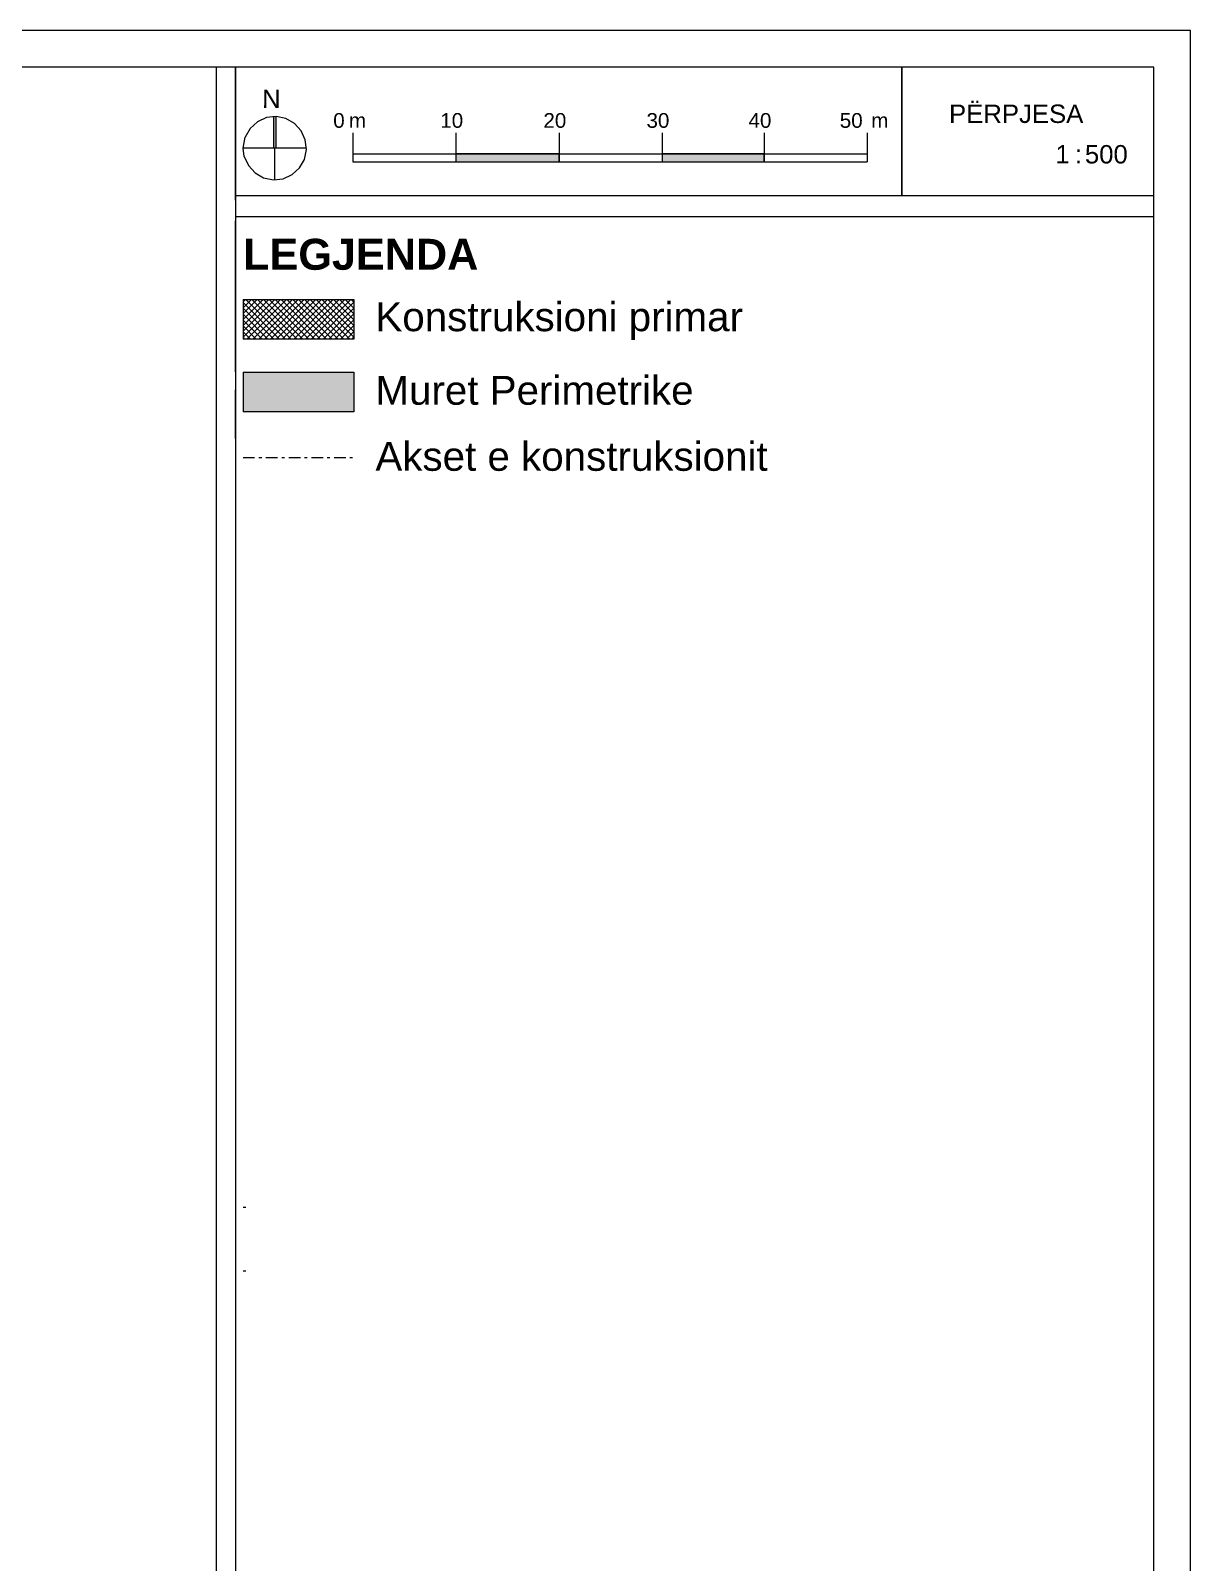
# Model space of a CAD drawing. Header units: millimetres. Extents: x 3404150 to 5321756, y 189673 to 670966.
# Drawn here: x 4488841 to 4671139, y 430320 to 670966 of the extents above; entities that cross this region are included whole.
import ezdxf

# ---------------------------------------------------------------- set-up
doc = ezdxf.new("R2010")
doc.units = ezdxf.units.MM
doc.header["$MEASUREMENT"] = 0
for name, color, linetype, lineweight in [('2D Drafting - General_Pen_No__1', 7, 'Continuous', 13), ('Drawing & Figure_Pen_No__1', 7, 'Continuous', 13), ('Drawing & Figure_Pen_No__20', 1, 'Continuous', 0), ('Structural - Bearing_Pen_No__1', 7, 'Continuous', 13)]:
    doc.layers.add(name, color=color, linetype=linetype, lineweight=lineweight)
for name, color, linetype, lineweight, true_color in [('Drawing & Figure_Pen_No__164', 7, 'Continuous', 13, 0xf27e39), ('Drawing & Figure_Pen_No__44', 7, 'Continuous', 18, 0x029e21), ('Structural - Bearing_Pen_No__102', 7, 'Continuous', 13, 0xcccccc)]:
    doc.layers.add(name, color=color, linetype=linetype, lineweight=lineweight, true_color=true_color)
doc.styles.add('GENERATED_STYLE_1', font='arial.ttf')
doc.styles.add('GENERATED_STYLE_2', font='arialbd.ttf')

msp = doc.modelspace()

# ---------------------------------------------------------------- hatches: boundary and pattern name
at = {"layer": 'Drawing & Figure_Pen_No__1', "linetype": 'Continuous', "lineweight": 0, "true_color": 0xffffff}
for points in [[(4527441, 657469), (4527056, 657424), (4527056, 652480), (4527394, 652518)], [(4527441, 657469), (4527230, 657443), (4527056, 657424), (4527056, 652480), (4527394, 652518)]]:
    msp.add_hatch(color=7, dxfattribs=at).paths.add_polyline_path(points)
at = {"layer": 'Drawing & Figure_Pen_No__1', "linetype": 'Continuous', "lineweight": 0, "true_color": 0x000000}
for points in [[(4555704, 651633), (4555704, 650340), (4571911, 650340), (4571911, 651633)], [(4555704, 651633), (4555704, 650340), (4571911, 650340), (4571911, 651633)], [(4604149, 650340), (4604149, 651633), (4588117, 651633), (4588117, 650340)], [(4604149, 650340), (4604149, 651633), (4588117, 651633), (4588117, 650340)]]:
    msp.add_hatch(color=18, dxfattribs=at).paths.add_polyline_path(points)
at = {"layer": 'Structural - Bearing_Pen_No__1', "linetype": 'Continuous', "lineweight": 13}
h = msp.add_hatch(dxfattribs=at)
h.set_pattern_fill('CONCRETE_BLOCK', style=0, pattern_type=2)
h.set_pattern_definition([(45, (0, 0), (-459.61939, 459.61939), []), (135, (0, 0), (459.61939, 459.61939), [])])
h.paths.add_polyline_path([(4539660, 622519), (4539660, 628733), (4522236, 628733), (4522236, 622519)])
at = {"layer": 'Structural - Bearing_Pen_No__102', "linetype": 'Continuous', "lineweight": 0, "true_color": 0xcccccc}
msp.add_hatch(color=254, dxfattribs=at).paths.add_polyline_path([(4539660, 611101), (4539660, 617315), (4522236, 617315), (4522236, 611101)])

# ---------------------------------------------------------------- linework, layer by layer
at = {"layer": '2D Drafting - General_Pen_No__1', "color": 7, "linetype": 'Continuous', "lineweight": 13}
for p, q in [((4671139, 670966), (3990453, 670966)), ((4671139, 189673), (4671139, 670966)), ((4665410, 665237), (4013372, 665237)), ((4665410, 195403), (4665410, 665237))]:
    msp.add_line(p, q, dxfattribs=at)
at = {"layer": 'Drawing & Figure_Pen_No__1', "color": 7, "linetype": 'Continuous', "lineweight": 13, "flags": 128}
for points in [[(4518054, 195403), (4518054, 665237)], [(4521044, 644336), (4521044, 665237)], [(4521044, 665237), (4521044, 335172)], [(4625771, 665237), (4625771, 645025)], [(4625771, 645025), (4625771, 665237)], [(4625771, 665237), (4625771, 645025)], [(4625771, 645025), (4625771, 665237)], [(4525909, 657296), (4524491, 656655)], [(4525909, 657296), (4524491, 656655)], [(4527457, 657468), (4525909, 657296)], [(4527457, 657468), (4525909, 657296)], [(4527056, 652499), (4527056, 657424)], [(4527056, 652499), (4527056, 657424)], [(4527394, 657461), (4527394, 652499)], [(4527394, 657461), (4527394, 652499)], [(4528980, 657154), (4527457, 657468)], [(4528980, 657154), (4527457, 657468)], [(4530334, 656383), (4528980, 657154)], [(4530334, 656383), (4528980, 657154)], [(4523342, 655607), (4522570, 654254)], [(4523342, 655607), (4522570, 654254)], [(4524491, 656655), (4523342, 655607)], [(4524491, 656655), (4523342, 655607)], [(4531380, 655233), (4530334, 656383)], [(4531380, 655233), (4530334, 656383)], [(4532022, 653815), (4531380, 655233)], [(4532022, 653815), (4531380, 655233)], [(4539497, 654910), (4539497, 650340)], [(4555704, 654910), (4555704, 650340)], [(4571911, 654910), (4571911, 650340)], [(4588117, 654910), (4588117, 650340)], [(4604149, 654910), (4604149, 650340)], [(4620356, 654910), (4620356, 650340)], [(4522237, 652499), (4522570, 654254)], [(4532214, 652499), (4522237, 652499)], [(4532214, 652499), (4522237, 652499)], [(4522428, 651183), (4522237, 652499)], [(4527394, 652499), (4527056, 652499)], [(4527394, 652499), (4527056, 652499)], [(4527225, 647510), (4527225, 652499)], [(4527225, 647510), (4527225, 652499)], [(4531880, 650744), (4532194, 652268)], [(4531880, 650744), (4532194, 652268)], [(4532194, 652268), (4532022, 653815)], [(4532194, 652268), (4532022, 653815)], [(4522428, 651183), (4523070, 649765)], [(4523070, 649765), (4524118, 648615)], [(4523070, 649765), (4524118, 648615)], [(4531110, 649392), (4531880, 650744)], [(4531110, 649392), (4531880, 650744)], [(4539497, 651633), (4620356, 651633)], [(4539497, 650340), (4620356, 650340)], [(4555704, 651633), (4555704, 650340)], [(4571911, 651633), (4555704, 651633)], [(4555704, 651633), (4555704, 650340)], [(4571911, 651633), (4555704, 651633)], [(4555704, 650340), (4571911, 650340)], [(4555704, 650340), (4571911, 650340)], [(4571911, 650340), (4571911, 651633)], [(4571911, 650340), (4571911, 651633)], [(4604149, 651633), (4588117, 651633)], [(4588117, 651633), (4588117, 650340)], [(4604149, 651633), (4588117, 651633)], [(4588117, 651633), (4588117, 650340)], [(4588117, 650340), (4604149, 650340)], [(4588117, 650340), (4604149, 650340)], [(4604149, 650340), (4604149, 651633)], [(4604149, 650340), (4604149, 651633)], [(4524118, 648615), (4525470, 647845)], [(4524118, 648615), (4525470, 647845)], [(4525470, 647845), (4526995, 647530)], [(4525470, 647845), (4526995, 647530)], [(4526995, 647530), (4528541, 647702)], [(4526995, 647530), (4528541, 647702)], [(4528541, 647702), (4529959, 648343)], [(4528541, 647702), (4529959, 648343)], [(4529959, 648343), (4531110, 649392)], [(4529959, 648343), (4531110, 649392)], [(4625771, 645025), (4521044, 645025)], [(4625771, 645025), (4521044, 645025)], [(4665410, 645025), (4625771, 645025)], [(4665410, 645025), (4625771, 645025)], [(4521044, 641784), (4665410, 641784)], [(4521044, 641784), (4665410, 641784)], [(4521044, 617356), (4521044, 641094)], [(4522236, 628733), (4539660, 628733)], [(4522236, 628733), (4539660, 628733)], [(4522236, 628733), (4539660, 628733)], [(4522236, 628733), (4522236, 622519)], [(4539660, 628733), (4539660, 622519)], [(4539660, 628733), (4539660, 622519)], [(4539660, 628733), (4539660, 622519)], [(4539660, 622519), (4522236, 622519)], [(4539660, 622519), (4522236, 622519)], [(4539660, 622519), (4522236, 622519)], [(4522236, 617315), (4539660, 617315)], [(4522236, 617315), (4522236, 611101)], [(4539660, 617315), (4539660, 611101)], [(4539660, 617315), (4539660, 611101)], [(4539660, 617315), (4539660, 611101)], [(4521044, 606870), (4521044, 614546)], [(4539660, 611101), (4522236, 611101)]]:
    msp.add_lwpolyline(points, dxfattribs=at)
at = {"layer": 'Drawing & Figure_Pen_No__164', "color": 30, "linetype": 'Continuous', "lineweight": 13, "true_color": 0xf27e39, "flags": 128}
msp.add_lwpolyline([(4522686, 476079), (4522236, 476079)], dxfattribs=at)
at = {"layer": 'Drawing & Figure_Pen_No__20', "color": 1, "linetype": 'Continuous', "lineweight": 0, "flags": 128}
for points in [[(4524037, 603833), (4522236, 603833)], [(4525162, 603833), (4524712, 603833)], [(4527636, 603833), (4525837, 603833)], [(4528761, 603833), (4528311, 603833)], [(4531237, 603833), (4529436, 603833)], [(4532326, 603833), (4531876, 603833)], [(4534804, 603833), (4533004, 603833)], [(4535893, 603833), (4535443, 603833)], [(4538372, 603833), (4536571, 603833)], [(4539460, 603833), (4539011, 603833)]]:
    msp.add_lwpolyline(points, dxfattribs=at)
at = {"layer": 'Drawing & Figure_Pen_No__44', "color": 104, "linetype": 'Continuous', "lineweight": 18, "true_color": 0x029e21, "flags": 128}
msp.add_lwpolyline([(4522686, 486097), (4522236, 486097)], dxfattribs=at)

# ---------------------------------------------------------------- texts
at = {"layer": 'Drawing & Figure_Pen_No__1', "color": 7, "linetype": 'Continuous', "lineweight": 13, "insert": (4525219, 658820), "char_height": 2894.08, "attachment_point": 7, "rotation": 359.9, "style": 'GENERATED_STYLE_1'}
msp.add_mtext('\\A1;{\\pql;\\fArial|b0|i0|c0|p0;\\W1.000000;N}', dxfattribs=at)
msp.add_mtext('\\A1;{\\pql;\\fArial|b0|i0|c0|p0;\\W1.000000;N}', dxfattribs=at)
at = {"layer": 'Drawing & Figure_Pen_No__1', "color": 7, "linetype": 'Continuous', "lineweight": 13, "attachment_point": 7}
for s, insert, char_height, style in [('\\A1;{\\pql;\\fArial|b0|i0|c0|p0;\\W1.000000;PËRPJESA}', (4633199, 656420), 2894.08, 'GENERATED_STYLE_1'), ('\\A1;{\\pql;\\fArial|b0|i0|c0|p0;\\W1.000000;0}', (4536405, 655665), 2315.27, 'GENERATED_STYLE_1'), ('\\A1;{\\pql;\\fArial|b0|i0|c0|p0;\\W1.000000;m}', (4538873, 655703), 2315.27, 'GENERATED_STYLE_1'), ('\\A1;{\\pql;\\fArial|b0|i0|c0|p0;\\W1.000000;10}', (4553236, 655665), 2315.27, 'GENERATED_STYLE_1'), ('\\A1;{\\pql;\\fArial|b0|i0|c0|p0;\\W1.000000;20}', (4569443, 655665), 2315.27, 'GENERATED_STYLE_1'), ('\\A1;{\\pql;\\fArial|b0|i0|c0|p0;\\W1.000000;30}', (4585647, 655663), 2315.27, 'GENERATED_STYLE_1'), ('\\A1;{\\pql;\\fArial|b0|i0|c0|p0;\\W1.000000;40}', (4601684, 655665), 2315.27, 'GENERATED_STYLE_1'), ('\\A1;{\\pql;\\fArial|b0|i0|c0|p0;\\W1.000000;50}', (4616029, 655665), 2315.27, 'GENERATED_STYLE_1'), ('\\A1;{\\pql;\\fArial|b0|i0|c0|p0;\\W1.000000;m}', (4620969, 655703), 2315.27, 'GENERATED_STYLE_1'), ('\\A1;{\\pql;\\fArial|b0|i0|c0|p0;\\W1.000000;1}', (4649922, 650101), 2894.08, 'GENERATED_STYLE_1'), ('\\A1;{\\pql;\\fArial|b0|i0|c0|p0;\\W1.000000;:}', (4652998, 650101), 2894.08, 'GENERATED_STYLE_1'), ('\\A1;{\\pql;\\fArial|b0|i0|c0|p0;\\W1.000000;500}', (4654559, 650053), 2894.08, 'GENERATED_STYLE_1'), ('\\A1;{\\pql;\\fArial|b1|i0|c0|p0;\\W1.000000;LEGJENDA}', (4522237, 633330), 4862.04, 'GENERATED_STYLE_2'), ('\\A1;{\\pql;\\fArial|b0|i0|c0|p0;\\W1.000000;Konstruksioni primar}', (4543036, 622380), 4537.91, 'GENERATED_STYLE_1'), ('\\A1;{\\pql;\\fArial|b0|i0|c0|p0;\\W1.000000;Muret Perimetrike}', (4543036, 612125), 4537.91, 'GENERATED_STYLE_1'), ('\\A1;{\\pql;\\fArial|b0|i0|c0|p0;\\W1.000000;Akset e konstruksionit}', (4543036, 601750), 4537.91, 'GENERATED_STYLE_1')]:
    msp.add_mtext(s, dxfattribs=dict(at, insert=insert, char_height=char_height, style=style))

doc.saveas('drawing.dxf')
